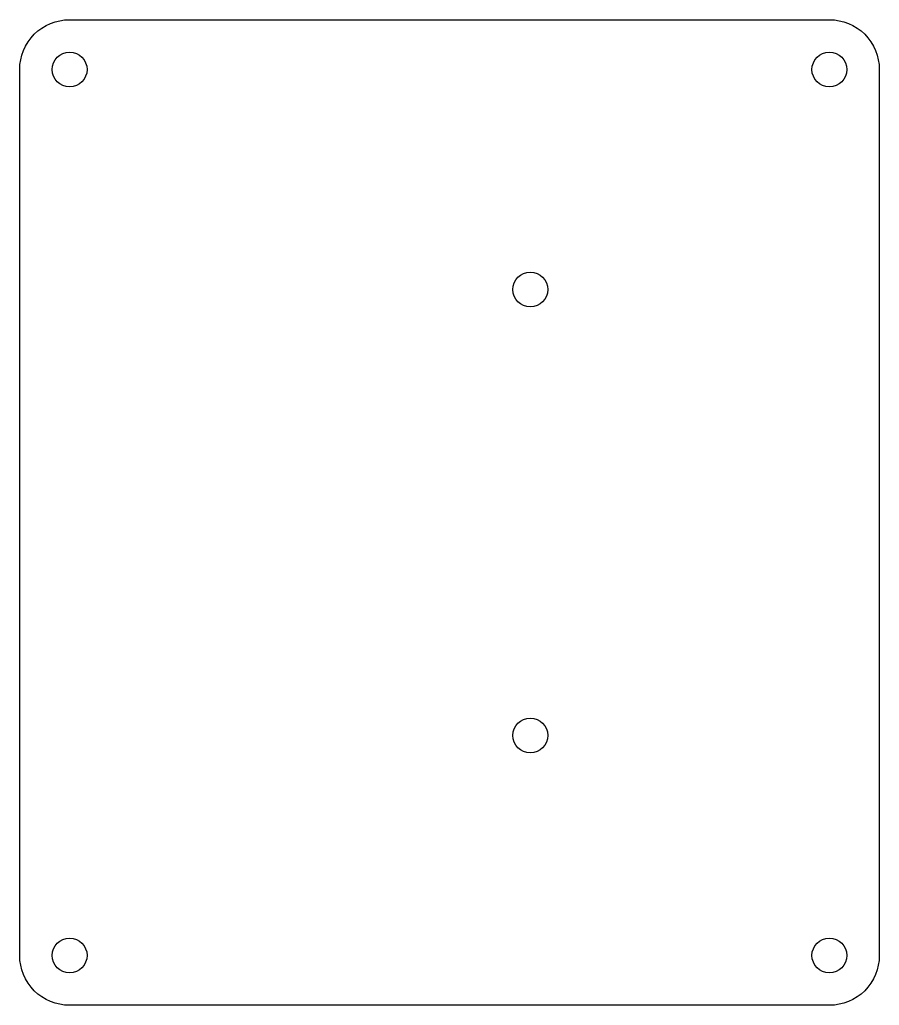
# Model space of a CAD drawing. Header units: millimetres. Extents: x 4.5 to 90.7, y -49.5 to 49.5.
import ezdxf

# ---------------------------------------------------------------- set-up
doc = ezdxf.new("R2010")
doc.units = ezdxf.units.MM
doc.layers.get('0').update_dxf_attribs({"linetype": 'CONTINUOUS'})

msp = doc.modelspace()

# ---------------------------------------------------------------- linework, layer by layer
msp.add_lwpolyline([(4.525, 44.45, -0.414214), (9.525, 49.45), (85.725, 49.45, -0.414214), (90.725, 44.45), (90.725, -44.45, -0.414214), (85.725, -49.45), (9.525, -49.45, -0.414214), (4.525, -44.45)], format="xyb", close=True)
for centre in [(9.525, 44.45), (85.725, 44.45), (55.725, 22.375), (55.725, -22.375), (9.525, -44.45), (85.725, -44.45)]:
    msp.add_circle(centre, 1.75)

doc.saveas('drawing.dxf')
